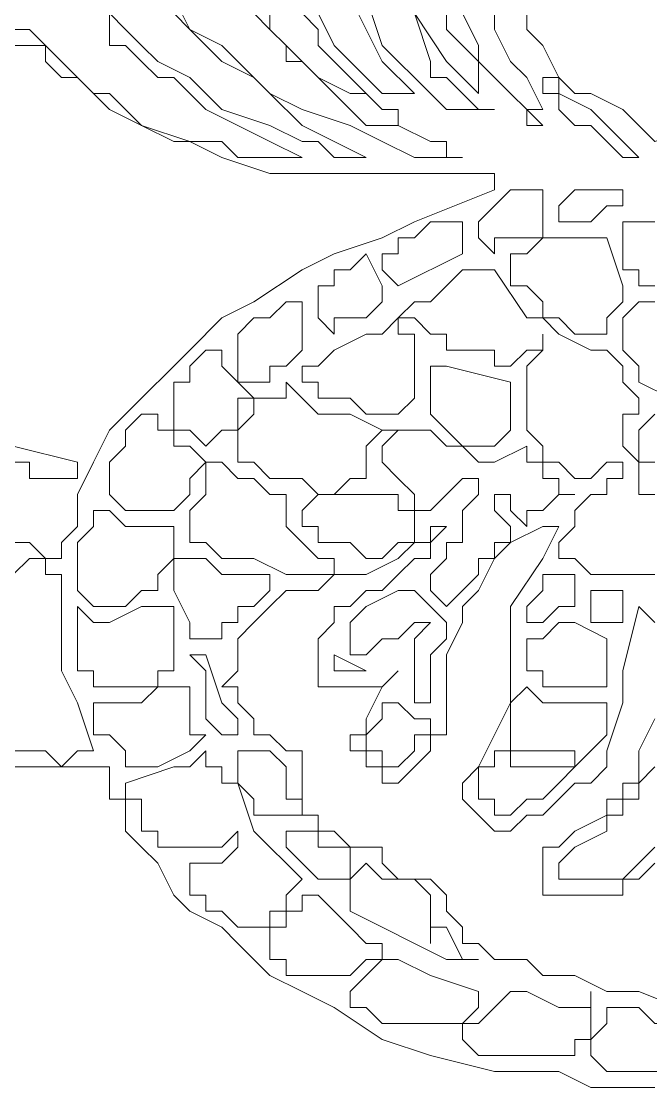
# Model space of a CAD drawing. Extents: x -66030 to 95157, y -13132 to 45879.
# Drawn here: x -15915.3 to -15762.1, y 14045.8 to 14305.6 of the extents above; entities that cross this region are included whole.
import ezdxf

# ---------------------------------------------------------------- set-up
doc = ezdxf.new("R2010")
doc.units = 0
doc.header["$LTSCALE"] = 100
doc.header["$MEASUREMENT"] = 0
doc.layers.get('0').update_dxf_attribs({"linetype": 'CONTINUOUS'})

msp = doc.modelspace()

# ---------------------------------------------------------------- linework, layer by layer
at = {"lineweight": 0}
for points in [[(-15893.84, 14307.54), (-15889.93, 14303.63), (-15886.03, 14299.72), (-15882.12, 14295.82), (-15874.31, 14291.91), (-15866.5, 14284.1), (-15854.78, 14280.19), (-15846.97, 14276.29), (-15843.06, 14276.29), (-15839.16, 14272.38), (-15835.25, 14272.38), (-15835.25, 14272.38), (-15831.34, 14272.38), (-15846.97, 14280.19), (-15854.78, 14288.01), (-15858.69, 14291.91), (-15866.5, 14295.82), (-15874.31, 14303.63), (-15878.22, 14311.44)], [(-15843.06, 14307.54), (-15839.16, 14299.72), (-15835.25, 14295.82), (-15831.34, 14291.91), (-15827.44, 14288.01), (-15823.53, 14288.01), (-15823.53, 14288.01), (-15823.53, 14288.01), (-15819.63, 14288.01), (-15819.63, 14288.01), (-15827.44, 14295.82), (-15831.34, 14303.63), (-15835.25, 14311.44)], [(-15819.63, 14307.54), (-15815.72, 14295.82), (-15815.72, 14295.82), (-15815.72, 14291.91), (-15811.81, 14291.91), (-15807.91, 14288.01), (-15804, 14284.1), (-15804, 14284.1), (-15800.1, 14284.1), (-15804, 14284.1), (-15807.91, 14284.1), (-15807.91, 14284.1), (-15811.81, 14284.1), (-15815.72, 14288.01), (-15815.72, 14288.01), (-15819.63, 14291.91), (-15823.53, 14295.82), (-15827.44, 14299.72), (-15831.34, 14311.44)], [(-15917.28, 14303.63), (-15913.37, 14303.63), (-15909.46, 14299.72), (-15905.56, 14295.82), (-15901.65, 14291.91), (-15897.75, 14288.01), (-15893.84, 14288.01), (-15889.93, 14284.1), (-15886.03, 14280.19), (-15878.22, 14276.29), (-15866.5, 14276.29), (-15862.59, 14272.38), (-15858.69, 14272.38), (-15850.87, 14272.38), (-15846.97, 14272.38), (-15854.78, 14276.29), (-15862.59, 14280.19), (-15870.4, 14284.1), (-15874.31, 14288.01), (-15878.22, 14291.91), (-15882.12, 14291.91), (-15886.03, 14295.82), (-15889.93, 14299.72), (-15893.84, 14299.72), (-15893.84, 14303.63), (-15893.84, 14307.54)], [(-15878.22, 14307.54), (-15874.31, 14303.63), (-15866.5, 14299.72), (-15862.59, 14295.82), (-15854.78, 14288.01), (-15846.97, 14284.1), (-15835.25, 14280.19), (-15827.44, 14276.29), (-15819.63, 14272.38), (-15811.81, 14272.38), (-15807.91, 14272.38), (-15811.81, 14272.38), (-15811.81, 14276.29), (-15815.72, 14276.29), (-15823.53, 14280.19), (-15831.34, 14280.19), (-15835.25, 14284.1), (-15839.16, 14288.01), (-15843.06, 14291.91), (-15846.97, 14295.82), (-15850.87, 14299.72), (-15854.78, 14303.63), (-15858.69, 14307.54)], [(-15854.78, 14307.54), (-15854.78, 14303.63), (-15854.78, 14303.63), (-15850.87, 14299.72), (-15850.87, 14295.82), (-15846.97, 14295.82), (-15843.06, 14291.91), (-15835.25, 14288.01), (-15831.34, 14288.01), (-15827.44, 14284.1), (-15823.53, 14284.1), (-15823.53, 14280.19), (-15823.53, 14284.1), (-15827.44, 14284.1), (-15831.34, 14288.01), (-15835.25, 14291.91), (-15839.16, 14295.82), (-15843.06, 14299.72), (-15843.06, 14303.63), (-15846.97, 14307.54)], [(-15819.63, 14307.54), (-15811.81, 14295.82), (-15807.91, 14291.91), (-15807.91, 14291.91), (-15804, 14288.01), (-15804, 14288.01), (-15804, 14291.91), (-15804, 14295.82), (-15807.91, 14299.72), (-15811.81, 14303.63), (-15811.81, 14307.54)], [(-15807.91, 14307.54), (-15804, 14299.72), (-15804, 14295.82), (-15800.1, 14291.91), (-15800.1, 14291.91), (-15796.19, 14288.01), (-15792.28, 14284.1), (-15788.38, 14284.1), (-15792.28, 14291.91), (-15796.19, 14295.82), (-15800.1, 14303.63), (-15800.1, 14307.54)], [(-15792.28, 14307.54), (-15792.28, 14303.63), (-15788.38, 14299.72), (-15784.47, 14291.91), (-15780.57, 14288.01), (-15776.66, 14288.01), (-15768.85, 14284.1), (-15761.04, 14276.29), (-15749.32, 14280.19), (-15733.69, 14284.1), (-15721.98, 14284.1), (-15706.35, 14288.01), (-15702.45, 14291.91), (-15694.64, 14291.91), (-15690.73, 14295.82), (-15682.92, 14299.72), (-15679.01, 14303.63), (-15675.11, 14307.54)], [(-15917.28, 14178.64), (-15913.37, 14178.64), (-15913.37, 14178.64), (-15909.46, 14174.73), (-15909.46, 14174.73), (-15905.56, 14174.73), (-15905.56, 14174.73), (-15905.56, 14174.73), (-15905.56, 14174.73), (-15905.56, 14178.64), (-15901.65, 14182.54), (-15901.65, 14190.36), (-15897.75, 14198.17), (-15893.84, 14205.98), (-15889.93, 14209.89), (-15886.03, 14213.79), (-15878.22, 14221.6), (-15874.31, 14225.51), (-15866.5, 14233.32), (-15858.69, 14237.23), (-15846.97, 14245.04), (-15839.16, 14248.95), (-15827.44, 14252.85), (-15819.63, 14256.76), (-15800.1, 14264.57), (-15800.1, 14268.48), (-15800.1, 14268.48), (-15800.1, 14268.48), (-15807.91, 14268.48), (-15815.72, 14268.48), (-15835.25, 14268.48), (-15846.97, 14268.48), (-15854.78, 14268.48), (-15866.5, 14272.38), (-15874.31, 14276.29), (-15886.03, 14280.19), (-15893.84, 14284.1), (-15897.75, 14288.01), (-15901.65, 14291.91), (-15905.56, 14291.91), (-15909.46, 14295.82), (-15909.46, 14299.72), (-15913.37, 14299.72), (-15917.28, 14299.72)], [(-15761.04, 14241.13), (-15764.94, 14241.13), (-15764.94, 14245.04), (-15768.85, 14245.04), (-15768.85, 14248.95), (-15768.85, 14252.85), (-15768.85, 14256.76), (-15768.85, 14256.76), (-15768.85, 14256.76), (-15764.94, 14256.76), (-15764.94, 14256.76), (-15764.94, 14256.76), (-15761.04, 14256.76)], [(-15761.04, 14170.83), (-15764.94, 14170.83), (-15764.94, 14170.83), (-15768.85, 14170.83), (-15776.66, 14170.83), (-15776.66, 14170.83), (-15780.57, 14174.73), (-15784.47, 14174.73), (-15784.47, 14178.64), (-15780.57, 14182.54), (-15780.57, 14186.45), (-15776.66, 14190.36), (-15772.75, 14190.36), (-15772.75, 14194.26), (-15768.85, 14194.26), (-15768.85, 14198.17), (-15768.85, 14198.17), (-15772.75, 14198.17), (-15776.66, 14194.26), (-15780.57, 14194.26), (-15780.57, 14194.26), (-15784.47, 14198.17), (-15788.38, 14198.17), (-15788.38, 14202.07), (-15792.28, 14205.98), (-15792.28, 14205.98), (-15792.28, 14209.89), (-15792.28, 14213.79), (-15792.28, 14213.79), (-15792.28, 14217.7), (-15792.28, 14221.6), (-15788.38, 14225.51), (-15788.38, 14225.51), (-15788.38, 14229.42), (-15788.38, 14225.51), (-15792.28, 14225.51), (-15792.28, 14225.51), (-15792.28, 14225.51), (-15796.19, 14221.6), (-15800.1, 14221.6), (-15800.1, 14225.51), (-15804, 14225.51), (-15811.81, 14225.51), (-15811.81, 14229.42), (-15815.72, 14229.42), (-15819.63, 14233.32), (-15823.53, 14233.32), (-15819.63, 14237.23), (-15819.63, 14237.23), (-15815.72, 14237.23), (-15811.81, 14241.13), (-15807.91, 14245.04), (-15804, 14245.04), (-15804, 14245.04), (-15800.1, 14245.04), (-15792.28, 14233.32), (-15792.28, 14233.32), (-15788.38, 14233.32), (-15784.47, 14229.42), (-15776.66, 14225.51), (-15776.66, 14225.51), (-15772.75, 14225.51), (-15768.85, 14221.6), (-15768.85, 14217.7), (-15768.85, 14217.7), (-15764.94, 14213.79), (-15764.94, 14209.89), (-15768.85, 14209.89), (-15768.85, 14205.98), (-15768.85, 14202.07), (-15764.94, 14198.17), (-15764.94, 14190.36), (-15761.04, 14190.36)], [(-15757.13, 14213.79), (-15764.94, 14217.7), (-15764.94, 14217.7), (-15764.94, 14221.6), (-15768.85, 14225.51), (-15768.85, 14225.51), (-15768.85, 14229.42), (-15768.85, 14233.32), (-15764.94, 14237.23), (-15764.94, 14237.23), (-15764.94, 14237.23), (-15761.04, 14237.23)], [(-15761.04, 14198.17), (-15764.94, 14198.17), (-15764.94, 14202.07), (-15764.94, 14205.98), (-15761.04, 14209.89)], [(-15917.28, 14202.07), (-15901.65, 14198.17), (-15901.65, 14194.26), (-15901.65, 14194.26), (-15901.65, 14194.26), (-15905.56, 14194.26), (-15913.37, 14194.26), (-15913.37, 14198.17), (-15917.28, 14198.17)], [(-15745.41, 14061.46), (-15764.94, 14069.27), (-15772.75, 14069.27), (-15780.57, 14073.18), (-15788.38, 14073.18), (-15792.28, 14077.08), (-15796.19, 14077.08), (-15800.1, 14077.08), (-15804, 14080.99), (-15807.91, 14080.99), (-15807.91, 14084.9), (-15811.81, 14088.8), (-15811.81, 14092.71), (-15815.72, 14096.61), (-15815.72, 14096.61), (-15819.63, 14096.61), (-15823.53, 14096.61), (-15827.44, 14100.52), (-15827.44, 14100.52), (-15827.44, 14100.52), (-15827.44, 14104.43), (-15835.25, 14104.43), (-15839.16, 14108.33), (-15843.06, 14108.33), (-15843.06, 14112.24), (-15846.97, 14112.24), (-15846.97, 14116.14), (-15846.97, 14123.96), (-15846.97, 14123.96), (-15846.97, 14127.86), (-15850.87, 14127.86), (-15850.87, 14127.86), (-15854.78, 14131.77), (-15858.69, 14131.77), (-15858.69, 14135.67), (-15862.59, 14139.58), (-15862.59, 14143.49), (-15866.5, 14143.49), (-15862.59, 14147.39), (-15862.59, 14151.3), (-15862.59, 14155.2), (-15858.69, 14159.11), (-15854.78, 14163.01), (-15854.78, 14163.01), (-15850.87, 14166.92), (-15843.06, 14166.92), (-15839.16, 14170.83), (-15831.34, 14170.83), (-15823.53, 14174.73), (-15823.53, 14174.73), (-15819.63, 14178.64), (-15815.72, 14178.64), (-15815.72, 14182.54), (-15811.81, 14182.54), (-15815.72, 14178.64), (-15815.72, 14178.64), (-15815.72, 14174.73), (-15819.63, 14174.73), (-15823.53, 14170.83), (-15827.44, 14166.92), (-15831.34, 14166.92), (-15835.25, 14163.01), (-15839.16, 14163.01), (-15839.16, 14159.11), (-15839.16, 14159.11), (-15843.06, 14155.2), (-15843.06, 14151.3), (-15843.06, 14151.3), (-15843.06, 14147.39), (-15843.06, 14147.39), (-15843.06, 14143.49), (-15843.06, 14143.49), (-15839.16, 14143.49), (-15835.25, 14143.49), (-15831.34, 14143.49), (-15827.44, 14143.49), (-15823.53, 14147.39), (-15823.53, 14147.39), (-15823.53, 14147.39), (-15823.53, 14147.39), (-15827.44, 14143.49), (-15831.34, 14135.67), (-15831.34, 14131.77), (-15835.25, 14131.77), (-15835.25, 14127.86), (-15831.34, 14127.86), (-15831.34, 14123.96), (-15831.34, 14123.96), (-15827.44, 14123.96), (-15827.44, 14120.05), (-15827.44, 14120.05), (-15827.44, 14120.05), (-15823.53, 14120.05), (-15819.63, 14123.96), (-15815.72, 14127.86), (-15815.72, 14131.77), (-15811.81, 14131.77), (-15811.81, 14135.67), (-15811.81, 14139.58), (-15811.81, 14143.49), (-15811.81, 14147.39), (-15811.81, 14151.3), (-15807.91, 14159.11), (-15807.91, 14163.01), (-15804, 14166.92), (-15800.1, 14174.73), (-15796.19, 14178.64), (-15788.38, 14182.54), (-15784.47, 14182.54), (-15784.47, 14182.54), (-15788.38, 14174.73), (-15796.19, 14163.01), (-15796.19, 14143.49), (-15796.19, 14139.58), (-15796.19, 14139.58), (-15800.1, 14131.77), (-15804, 14123.96), (-15807.91, 14120.05), (-15807.91, 14120.05), (-15807.91, 14116.14), (-15807.91, 14116.14), (-15804, 14112.24), (-15804, 14112.24), (-15800.1, 14108.33), (-15796.19, 14108.33), (-15792.28, 14112.24), (-15788.38, 14112.24), (-15784.47, 14116.14), (-15780.57, 14120.05), (-15776.66, 14120.05), (-15772.75, 14123.96), (-15772.75, 14127.86), (-15768.85, 14139.58), (-15768.85, 14147.39), (-15764.94, 14163.01), (-15764.94, 14163.01), (-15764.94, 14163.01), (-15761.04, 14159.11)], [(-15921.18, 14127.86), (-15913.37, 14127.86), (-15913.37, 14127.86), (-15909.46, 14127.86), (-15905.56, 14123.96), (-15905.56, 14123.96), (-15901.65, 14127.86), (-15901.65, 14127.86), (-15897.75, 14127.86), (-15901.65, 14139.58), (-15905.56, 14147.39), (-15905.56, 14159.11), (-15905.56, 14170.83), (-15909.46, 14170.83), (-15909.46, 14174.73), (-15913.37, 14174.73), (-15913.37, 14174.73), (-15917.28, 14170.83)], [(-15761.04, 14135.67), (-15764.94, 14127.86), (-15764.94, 14123.96), (-15764.94, 14120.05), (-15768.85, 14120.05), (-15768.85, 14116.14), (-15772.75, 14116.14), (-15772.75, 14112.24), (-15780.57, 14108.33), (-15784.47, 14104.43), (-15788.38, 14104.43), (-15788.38, 14100.52), (-15788.38, 14096.61), (-15788.38, 14096.61), (-15788.38, 14092.71), (-15788.38, 14092.71), (-15784.47, 14092.71), (-15784.47, 14092.71), (-15780.57, 14092.71), (-15776.66, 14092.71), (-15772.75, 14092.71), (-15768.85, 14092.71), (-15768.85, 14096.61), (-15764.94, 14096.61), (-15761.04, 14100.52)], [(-15761.04, 14045.84), (-15768.85, 14045.84), (-15776.66, 14045.84), (-15784.47, 14049.74), (-15792.28, 14049.74), (-15800.1, 14049.74), (-15815.72, 14053.65), (-15827.44, 14057.55), (-15839.16, 14065.37), (-15846.97, 14069.27), (-15854.78, 14073.18), (-15858.69, 14077.08), (-15862.59, 14080.99), (-15866.5, 14084.9), (-15874.31, 14088.8), (-15878.22, 14092.71), (-15882.12, 14100.52), (-15886.03, 14104.43), (-15889.93, 14108.33), (-15889.93, 14116.14), (-15893.84, 14116.14), (-15893.84, 14120.05), (-15893.84, 14123.96), (-15897.75, 14123.96), (-15897.75, 14123.96), (-15901.65, 14123.96), (-15905.56, 14123.96), (-15913.37, 14123.96), (-15921.18, 14123.96)], [(-15761.04, 14104.43), (-15764.94, 14100.52), (-15764.94, 14100.52), (-15768.85, 14096.61), (-15772.75, 14096.61), (-15776.66, 14096.61), (-15780.57, 14096.61), (-15784.47, 14096.61), (-15784.47, 14100.52), (-15784.47, 14100.52), (-15780.57, 14104.43), (-15780.57, 14104.43), (-15772.75, 14108.33), (-15772.75, 14112.24), (-15768.85, 14112.24), (-15768.85, 14116.14), (-15764.94, 14116.14), (-15764.94, 14120.05), (-15761.04, 14123.96)]]:
    msp.add_lwpolyline(points, dxfattribs=at)
for points in [[(-15764.94, 14272.38), (-15764.94, 14272.38), (-15768.85, 14272.38), (-15772.75, 14276.29), (-15772.75, 14276.29), (-15776.66, 14280.19), (-15776.66, 14280.19), (-15780.57, 14280.19), (-15784.47, 14284.1), (-15784.47, 14288.01), (-15788.38, 14288.01), (-15788.38, 14291.91), (-15788.38, 14291.91), (-15784.47, 14291.91), (-15784.47, 14288.01), (-15776.66, 14284.1), (-15772.75, 14280.19), (-15768.85, 14276.29), (-15764.94, 14272.38)], [(-15788.38, 14280.19), (-15792.28, 14280.19), (-15792.28, 14280.19), (-15792.28, 14284.1), (-15788.38, 14280.19)], [(-15792.28, 14252.85), (-15792.28, 14252.85), (-15796.19, 14252.85), (-15800.1, 14252.85), (-15800.1, 14248.95), (-15800.1, 14248.95), (-15804, 14252.85), (-15804, 14252.85), (-15804, 14256.76), (-15804, 14256.76), (-15804, 14256.76), (-15800.1, 14260.66), (-15800.1, 14260.66), (-15796.19, 14264.57), (-15788.38, 14264.57), (-15788.38, 14260.66), (-15788.38, 14256.76), (-15788.38, 14256.76), (-15788.38, 14252.85), (-15788.38, 14252.85), (-15792.28, 14252.85)], [(-15768.85, 14260.66), (-15768.85, 14260.66), (-15772.75, 14260.66), (-15776.66, 14256.76), (-15776.66, 14256.76), (-15780.57, 14256.76), (-15780.57, 14256.76), (-15784.47, 14256.76), (-15784.47, 14260.66), (-15784.47, 14260.66), (-15780.57, 14264.57), (-15780.57, 14264.57), (-15776.66, 14264.57), (-15772.75, 14264.57), (-15768.85, 14264.57), (-15768.85, 14260.66), (-15768.85, 14260.66)], [(-15807.91, 14248.95), (-15823.53, 14241.13), (-15823.53, 14241.13), (-15823.53, 14241.13), (-15823.53, 14241.13), (-15823.53, 14241.13), (-15827.44, 14245.04), (-15827.44, 14245.04), (-15827.44, 14248.95), (-15823.53, 14248.95), (-15823.53, 14252.85), (-15819.63, 14252.85), (-15815.72, 14256.76), (-15811.81, 14256.76), (-15807.91, 14256.76), (-15807.91, 14256.76), (-15807.91, 14256.76), (-15807.91, 14252.85), (-15807.91, 14248.95), (-15807.91, 14248.95), (-15807.91, 14248.95)], [(-15768.85, 14241.13), (-15768.85, 14241.13), (-15768.85, 14241.13), (-15768.85, 14237.23), (-15768.85, 14237.23), (-15772.75, 14233.32), (-15772.75, 14233.32), (-15772.75, 14229.42), (-15776.66, 14229.42), (-15780.57, 14229.42), (-15784.47, 14233.32), (-15788.38, 14233.32), (-15788.38, 14237.23), (-15792.28, 14241.13), (-15796.19, 14241.13), (-15796.19, 14245.04), (-15796.19, 14248.95), (-15796.19, 14248.95), (-15792.28, 14248.95), (-15792.28, 14248.95), (-15788.38, 14252.85), (-15784.47, 14252.85), (-15784.47, 14252.85), (-15780.57, 14252.85), (-15780.57, 14252.85), (-15776.66, 14252.85), (-15772.75, 14252.85), (-15768.85, 14241.13)], [(-15827.44, 14237.23), (-15831.34, 14233.32), (-15835.25, 14233.32), (-15839.16, 14233.32), (-15839.16, 14229.42), (-15843.06, 14233.32), (-15843.06, 14233.32), (-15843.06, 14233.32), (-15843.06, 14233.32), (-15843.06, 14237.23), (-15843.06, 14237.23), (-15843.06, 14241.13), (-15839.16, 14241.13), (-15839.16, 14245.04), (-15835.25, 14245.04), (-15831.34, 14248.95), (-15827.44, 14241.13), (-15827.44, 14241.13), (-15827.44, 14237.23)], [(-15846.97, 14229.42), (-15846.97, 14225.51), (-15846.97, 14225.51), (-15846.97, 14225.51), (-15846.97, 14225.51), (-15850.87, 14221.6), (-15854.78, 14221.6), (-15854.78, 14217.7), (-15854.78, 14217.7), (-15858.69, 14217.7), (-15858.69, 14217.7), (-15862.59, 14217.7), (-15862.59, 14221.6), (-15862.59, 14221.6), (-15862.59, 14225.51), (-15862.59, 14229.42), (-15862.59, 14229.42), (-15862.59, 14229.42), (-15858.69, 14233.32), (-15858.69, 14233.32), (-15854.78, 14233.32), (-15854.78, 14233.32), (-15850.87, 14237.23), (-15850.87, 14237.23), (-15846.97, 14237.23), (-15846.97, 14229.42)], [(-15819.63, 14225.51), (-15819.63, 14225.51), (-15819.63, 14221.6), (-15819.63, 14217.7), (-15819.63, 14213.79), (-15819.63, 14213.79), (-15823.53, 14209.89), (-15827.44, 14209.89), (-15831.34, 14209.89), (-15835.25, 14213.79), (-15839.16, 14213.79), (-15843.06, 14213.79), (-15843.06, 14217.7), (-15846.97, 14217.7), (-15846.97, 14221.6), (-15843.06, 14221.6), (-15839.16, 14225.51), (-15839.16, 14225.51), (-15831.34, 14229.42), (-15827.44, 14229.42), (-15823.53, 14233.32), (-15823.53, 14233.32), (-15823.53, 14233.32), (-15823.53, 14229.42), (-15819.63, 14229.42), (-15819.63, 14225.51), (-15819.63, 14225.51)], [(-15862.59, 14217.7), (-15858.69, 14213.79), (-15862.59, 14213.79), (-15862.59, 14209.89), (-15862.59, 14205.98), (-15866.5, 14205.98), (-15866.5, 14205.98), (-15870.4, 14202.07), (-15870.4, 14202.07), (-15874.31, 14205.98), (-15878.22, 14205.98), (-15878.22, 14205.98), (-15878.22, 14209.89), (-15878.22, 14209.89), (-15878.22, 14209.89), (-15878.22, 14213.79), (-15878.22, 14213.79), (-15878.22, 14217.7), (-15874.31, 14217.7), (-15874.31, 14221.6), (-15874.31, 14221.6), (-15870.4, 14225.51), (-15866.5, 14225.51), (-15866.5, 14225.51), (-15866.5, 14221.6), (-15866.5, 14221.6), (-15862.59, 14217.7)], [(-15796.19, 14217.7), (-15796.19, 14217.7), (-15796.19, 14213.79), (-15796.19, 14209.89), (-15796.19, 14205.98), (-15796.19, 14205.98), (-15800.1, 14202.07), (-15804, 14202.07), (-15807.91, 14202.07), (-15811.81, 14205.98), (-15811.81, 14205.98), (-15815.72, 14209.89), (-15815.72, 14209.89), (-15815.72, 14213.79), (-15815.72, 14213.79), (-15815.72, 14217.7), (-15815.72, 14217.7), (-15815.72, 14221.6), (-15811.81, 14221.6), (-15796.19, 14217.7)], [(-15815.72, 14205.98), (-15815.72, 14205.98), (-15811.81, 14202.07), (-15807.91, 14202.07), (-15807.91, 14202.07), (-15804, 14198.17), (-15800.1, 14198.17), (-15792.28, 14202.07), (-15792.28, 14198.17), (-15788.38, 14198.17), (-15788.38, 14194.26), (-15784.47, 14194.26), (-15784.47, 14190.36), (-15780.57, 14190.36), (-15784.47, 14190.36), (-15788.38, 14186.45), (-15792.28, 14186.45), (-15792.28, 14182.54), (-15792.28, 14182.54), (-15796.19, 14186.45), (-15796.19, 14186.45), (-15796.19, 14190.36), (-15800.1, 14190.36), (-15800.1, 14190.36), (-15800.1, 14190.36), (-15800.1, 14190.36), (-15800.1, 14190.36), (-15800.1, 14186.45), (-15796.19, 14182.54), (-15796.19, 14182.54), (-15796.19, 14178.64), (-15796.19, 14178.64), (-15800.1, 14178.64), (-15800.1, 14174.73), (-15804, 14174.73), (-15804, 14170.83), (-15807.91, 14166.92), (-15807.91, 14166.92), (-15811.81, 14163.01), (-15811.81, 14163.01), (-15815.72, 14166.92), (-15815.72, 14166.92), (-15815.72, 14170.83), (-15815.72, 14170.83), (-15815.72, 14170.83), (-15811.81, 14174.73), (-15811.81, 14178.64), (-15807.91, 14178.64), (-15807.91, 14182.54), (-15807.91, 14182.54), (-15807.91, 14186.45), (-15807.91, 14186.45), (-15804, 14190.36), (-15804, 14190.36), (-15804, 14194.26), (-15804, 14194.26), (-15807.91, 14194.26), (-15807.91, 14194.26), (-15807.91, 14194.26), (-15811.81, 14190.36), (-15811.81, 14190.36), (-15815.72, 14186.45), (-15815.72, 14186.45), (-15815.72, 14186.45), (-15819.63, 14186.45), (-15819.63, 14190.36), (-15819.63, 14190.36), (-15823.53, 14194.26), (-15823.53, 14194.26), (-15827.44, 14198.17), (-15827.44, 14198.17), (-15827.44, 14202.07), (-15827.44, 14202.07), (-15823.53, 14205.98), (-15823.53, 14205.98), (-15823.53, 14205.98), (-15827.44, 14205.98), (-15827.44, 14205.98), (-15827.44, 14205.98), (-15827.44, 14205.98), (-15831.34, 14202.07), (-15831.34, 14202.07), (-15831.34, 14198.17), (-15831.34, 14198.17), (-15831.34, 14194.26), (-15831.34, 14194.26), (-15831.34, 14194.26), (-15835.25, 14194.26), (-15839.16, 14190.36), (-15843.06, 14190.36), (-15846.97, 14194.26), (-15850.87, 14194.26), (-15854.78, 14194.26), (-15858.69, 14198.17), (-15862.59, 14198.17), (-15862.59, 14202.07), (-15862.59, 14205.98), (-15858.69, 14209.89), (-15858.69, 14209.89), (-15858.69, 14213.79), (-15854.78, 14213.79), (-15850.87, 14213.79), (-15850.87, 14217.7), (-15846.97, 14213.79), (-15843.06, 14209.89), (-15839.16, 14209.89), (-15835.25, 14209.89), (-15827.44, 14205.98), (-15815.72, 14205.98)], [(-15878.22, 14202.07), (-15878.22, 14202.07), (-15878.22, 14202.07), (-15874.31, 14202.07), (-15870.4, 14198.17), (-15870.4, 14198.17), (-15870.4, 14198.17), (-15874.31, 14194.26), (-15874.31, 14194.26), (-15874.31, 14190.36), (-15878.22, 14186.45), (-15878.22, 14186.45), (-15878.22, 14186.45), (-15882.12, 14186.45), (-15886.03, 14186.45), (-15889.93, 14186.45), (-15889.93, 14186.45), (-15889.93, 14186.45), (-15893.84, 14190.36), (-15893.84, 14190.36), (-15893.84, 14194.26), (-15893.84, 14198.17), (-15893.84, 14198.17), (-15889.93, 14202.07), (-15889.93, 14205.98), (-15889.93, 14205.98), (-15886.03, 14209.89), (-15882.12, 14209.89), (-15882.12, 14209.89), (-15882.12, 14209.89), (-15882.12, 14205.98), (-15882.12, 14205.98), (-15878.22, 14205.98), (-15878.22, 14202.07)], [(-15850.87, 14190.36), (-15850.87, 14186.45), (-15850.87, 14186.45), (-15850.87, 14182.54), (-15846.97, 14178.64), (-15846.97, 14178.64), (-15843.06, 14174.73), (-15839.16, 14174.73), (-15839.16, 14174.73), (-15839.16, 14174.73), (-15839.16, 14170.83), (-15843.06, 14170.83), (-15846.97, 14170.83), (-15846.97, 14170.83), (-15850.87, 14170.83), (-15858.69, 14174.73), (-15858.69, 14174.73), (-15862.59, 14174.73), (-15866.5, 14174.73), (-15870.4, 14178.64), (-15874.31, 14178.64), (-15874.31, 14182.54), (-15874.31, 14186.45), (-15870.4, 14190.36), (-15870.4, 14194.26), (-15870.4, 14198.17), (-15866.5, 14198.17), (-15862.59, 14194.26), (-15858.69, 14194.26), (-15854.78, 14190.36), (-15850.87, 14190.36)], [(-15819.63, 14186.45), (-15819.63, 14182.54), (-15819.63, 14182.54), (-15819.63, 14178.64), (-15823.53, 14178.64), (-15827.44, 14174.73), (-15831.34, 14174.73), (-15835.25, 14178.64), (-15839.16, 14178.64), (-15843.06, 14178.64), (-15843.06, 14182.54), (-15846.97, 14182.54), (-15846.97, 14186.45), (-15846.97, 14186.45), (-15843.06, 14190.36), (-15839.16, 14190.36), (-15835.25, 14190.36), (-15835.25, 14190.36), (-15831.34, 14190.36), (-15831.34, 14190.36), (-15827.44, 14190.36), (-15827.44, 14190.36), (-15823.53, 14190.36), (-15823.53, 14186.45), (-15819.63, 14186.45), (-15819.63, 14186.45)], [(-15889.93, 14182.54), (-15889.93, 14182.54), (-15886.03, 14182.54), (-15882.12, 14182.54), (-15882.12, 14182.54), (-15878.22, 14182.54), (-15878.22, 14182.54), (-15878.22, 14178.64), (-15878.22, 14174.73), (-15882.12, 14170.83), (-15882.12, 14166.92), (-15882.12, 14166.92), (-15886.03, 14166.92), (-15886.03, 14166.92), (-15889.93, 14163.01), (-15893.84, 14163.01), (-15897.75, 14163.01), (-15901.65, 14166.92), (-15901.65, 14166.92), (-15901.65, 14170.83), (-15901.65, 14174.73), (-15901.65, 14178.64), (-15901.65, 14178.64), (-15897.75, 14182.54), (-15897.75, 14186.45), (-15893.84, 14186.45), (-15893.84, 14186.45), (-15893.84, 14186.45), (-15893.84, 14186.45), (-15889.93, 14182.54), (-15889.93, 14182.54), (-15889.93, 14182.54)], [(-15854.78, 14170.83), (-15854.78, 14166.92), (-15854.78, 14166.92), (-15858.69, 14163.01), (-15862.59, 14163.01), (-15862.59, 14159.11), (-15866.5, 14159.11), (-15866.5, 14155.2), (-15866.5, 14155.2), (-15870.4, 14155.2), (-15874.31, 14155.2), (-15874.31, 14159.11), (-15878.22, 14166.92), (-15878.22, 14170.83), (-15878.22, 14174.73), (-15874.31, 14174.73), (-15874.31, 14174.73), (-15870.4, 14174.73), (-15866.5, 14170.83), (-15866.5, 14170.83), (-15862.59, 14170.83), (-15858.69, 14170.83), (-15854.78, 14170.83), (-15854.78, 14170.83)], [(-15780.57, 14166.92), (-15780.57, 14163.01), (-15784.47, 14163.01), (-15788.38, 14159.11), (-15788.38, 14159.11), (-15792.28, 14159.11), (-15792.28, 14159.11), (-15792.28, 14163.01), (-15792.28, 14163.01), (-15788.38, 14166.92), (-15788.38, 14170.83), (-15788.38, 14170.83), (-15784.47, 14170.83), (-15784.47, 14170.83), (-15780.57, 14170.83), (-15780.57, 14166.92)], [(-15811.81, 14155.2), (-15815.72, 14151.3), (-15815.72, 14147.39), (-15815.72, 14143.49), (-15815.72, 14139.58), (-15815.72, 14139.58), (-15819.63, 14139.58), (-15819.63, 14139.58), (-15819.63, 14143.49), (-15819.63, 14143.49), (-15819.63, 14143.49), (-15819.63, 14147.39), (-15819.63, 14151.3), (-15819.63, 14151.3), (-15819.63, 14151.3), (-15819.63, 14155.2), (-15815.72, 14159.11), (-15819.63, 14159.11), (-15823.53, 14155.2), (-15827.44, 14155.2), (-15831.34, 14151.3), (-15831.34, 14151.3), (-15835.25, 14151.3), (-15835.25, 14155.2), (-15835.25, 14155.2), (-15835.25, 14155.2), (-15835.25, 14159.11), (-15835.25, 14159.11), (-15831.34, 14163.01), (-15831.34, 14163.01), (-15823.53, 14166.92), (-15819.63, 14166.92), (-15819.63, 14166.92), (-15815.72, 14163.01), (-15815.72, 14163.01), (-15811.81, 14159.11), (-15811.81, 14159.11), (-15811.81, 14159.11), (-15811.81, 14155.2)], [(-15768.85, 14166.92), (-15768.85, 14166.92), (-15768.85, 14163.01), (-15768.85, 14163.01), (-15768.85, 14159.11), (-15768.85, 14159.11), (-15772.75, 14159.11), (-15772.75, 14159.11), (-15776.66, 14159.11), (-15776.66, 14163.01), (-15776.66, 14163.01), (-15776.66, 14163.01), (-15776.66, 14166.92), (-15772.75, 14166.92), (-15772.75, 14166.92), (-15768.85, 14166.92)], [(-15878.22, 14159.11), (-15878.22, 14155.2), (-15878.22, 14155.2), (-15878.22, 14151.3), (-15878.22, 14151.3), (-15878.22, 14147.39), (-15882.12, 14147.39), (-15882.12, 14143.49), (-15886.03, 14143.49), (-15889.93, 14143.49), (-15889.93, 14143.49), (-15893.84, 14143.49), (-15897.75, 14143.49), (-15897.75, 14147.39), (-15901.65, 14147.39), (-15901.65, 14151.3), (-15901.65, 14151.3), (-15901.65, 14155.2), (-15901.65, 14159.11), (-15901.65, 14163.01), (-15901.65, 14163.01), (-15897.75, 14159.11), (-15893.84, 14159.11), (-15886.03, 14163.01), (-15882.12, 14163.01), (-15882.12, 14163.01), (-15882.12, 14163.01), (-15878.22, 14163.01), (-15878.22, 14163.01), (-15878.22, 14159.11)], [(-15772.75, 14155.2), (-15772.75, 14151.3), (-15772.75, 14147.39), (-15772.75, 14143.49), (-15772.75, 14143.49), (-15772.75, 14143.49), (-15780.57, 14143.49), (-15784.47, 14143.49), (-15788.38, 14143.49), (-15788.38, 14147.39), (-15792.28, 14147.39), (-15792.28, 14151.3), (-15792.28, 14151.3), (-15792.28, 14155.2), (-15788.38, 14155.2), (-15784.47, 14159.11), (-15780.57, 14159.11), (-15780.57, 14159.11), (-15772.75, 14155.2)], [(-15866.5, 14139.58), (-15862.59, 14135.67), (-15862.59, 14131.77), (-15862.59, 14131.77), (-15862.59, 14131.77), (-15866.5, 14131.77), (-15866.5, 14131.77), (-15866.5, 14131.77), (-15870.4, 14135.67), (-15870.4, 14139.58), (-15870.4, 14147.39), (-15874.31, 14151.3), (-15874.31, 14151.3), (-15874.31, 14151.3), (-15870.4, 14151.3), (-15870.4, 14151.3), (-15870.4, 14151.3), (-15866.5, 14139.58)], [(-15831.34, 14147.39), (-15831.34, 14147.39), (-15835.25, 14147.39), (-15835.25, 14147.39), (-15839.16, 14147.39), (-15839.16, 14147.39), (-15839.16, 14151.3), (-15839.16, 14151.3), (-15839.16, 14151.3), (-15839.16, 14151.3), (-15831.34, 14147.39)], [(-15870.4, 14131.77), (-15874.31, 14127.86), (-15882.12, 14123.96), (-15882.12, 14123.96), (-15886.03, 14123.96), (-15886.03, 14123.96), (-15889.93, 14123.96), (-15889.93, 14127.86), (-15889.93, 14127.86), (-15889.93, 14127.86), (-15889.93, 14127.86), (-15893.84, 14131.77), (-15897.75, 14131.77), (-15897.75, 14131.77), (-15897.75, 14135.67), (-15897.75, 14135.67), (-15897.75, 14139.58), (-15897.75, 14139.58), (-15897.75, 14139.58), (-15893.84, 14139.58), (-15893.84, 14139.58), (-15889.93, 14139.58), (-15886.03, 14139.58), (-15882.12, 14143.49), (-15878.22, 14143.49), (-15874.31, 14143.49), (-15874.31, 14143.49), (-15874.31, 14139.58), (-15874.31, 14139.58), (-15874.31, 14135.67), (-15874.31, 14131.77), (-15870.4, 14131.77)], [(-15772.75, 14139.58), (-15772.75, 14135.67), (-15772.75, 14135.67), (-15772.75, 14131.77), (-15772.75, 14131.77), (-15776.66, 14127.86), (-15776.66, 14127.86), (-15780.57, 14123.96), (-15784.47, 14120.05), (-15784.47, 14120.05), (-15788.38, 14116.14), (-15792.28, 14116.14), (-15796.19, 14112.24), (-15796.19, 14112.24), (-15800.1, 14112.24), (-15800.1, 14112.24), (-15800.1, 14116.14), (-15804, 14116.14), (-15804, 14116.14), (-15804, 14116.14), (-15804, 14120.05), (-15804, 14123.96), (-15800.1, 14123.96), (-15800.1, 14123.96), (-15800.1, 14127.86), (-15800.1, 14127.86), (-15796.19, 14127.86), (-15796.19, 14123.96), (-15792.28, 14123.96), (-15792.28, 14123.96), (-15788.38, 14123.96), (-15788.38, 14123.96), (-15784.47, 14123.96), (-15784.47, 14123.96), (-15780.57, 14123.96), (-15780.57, 14123.96), (-15780.57, 14123.96), (-15780.57, 14127.86), (-15784.47, 14127.86), (-15788.38, 14127.86), (-15792.28, 14127.86), (-15792.28, 14127.86), (-15796.19, 14127.86), (-15796.19, 14131.77), (-15796.19, 14131.77), (-15796.19, 14135.67), (-15796.19, 14135.67), (-15796.19, 14139.58), (-15792.28, 14143.49), (-15788.38, 14139.58), (-15784.47, 14139.58), (-15780.57, 14139.58), (-15776.66, 14139.58), (-15772.75, 14139.58)], [(-15815.72, 14131.77), (-15819.63, 14131.77), (-15819.63, 14131.77), (-15819.63, 14127.86), (-15823.53, 14123.96), (-15823.53, 14123.96), (-15827.44, 14123.96), (-15827.44, 14123.96), (-15827.44, 14127.86), (-15831.34, 14127.86), (-15831.34, 14127.86), (-15831.34, 14131.77), (-15827.44, 14135.67), (-15827.44, 14139.58), (-15823.53, 14139.58), (-15823.53, 14139.58), (-15823.53, 14139.58), (-15823.53, 14139.58), (-15819.63, 14135.67), (-15819.63, 14135.67), (-15815.72, 14135.67), (-15815.72, 14135.67), (-15815.72, 14135.67), (-15815.72, 14131.77)], [(-15858.69, 14108.33), (-15846.97, 14096.61), (-15850.87, 14092.71), (-15850.87, 14088.8), (-15854.78, 14088.8), (-15854.78, 14084.9), (-15854.78, 14084.9), (-15858.69, 14084.9), (-15862.59, 14084.9), (-15862.59, 14084.9), (-15866.5, 14088.8), (-15870.4, 14088.8), (-15870.4, 14092.71), (-15874.31, 14092.71), (-15874.31, 14096.61), (-15874.31, 14100.52), (-15874.31, 14100.52), (-15874.31, 14100.52), (-15870.4, 14100.52), (-15870.4, 14100.52), (-15866.5, 14100.52), (-15866.5, 14100.52), (-15866.5, 14100.52), (-15862.59, 14104.43), (-15862.59, 14104.43), (-15862.59, 14104.43), (-15862.59, 14104.43), (-15862.59, 14108.33), (-15862.59, 14108.33), (-15866.5, 14104.43), (-15866.5, 14104.43), (-15870.4, 14104.43), (-15870.4, 14104.43), (-15874.31, 14104.43), (-15878.22, 14104.43), (-15878.22, 14104.43), (-15882.12, 14104.43), (-15882.12, 14108.33), (-15882.12, 14108.33), (-15886.03, 14108.33), (-15886.03, 14116.14), (-15889.93, 14116.14), (-15889.93, 14116.14), (-15889.93, 14120.05), (-15889.93, 14120.05), (-15889.93, 14120.05), (-15878.22, 14123.96), (-15874.31, 14123.96), (-15874.31, 14123.96), (-15870.4, 14127.86), (-15870.4, 14123.96), (-15866.5, 14123.96), (-15866.5, 14120.05), (-15862.59, 14120.05), (-15858.69, 14108.33)], [(-15850.87, 14123.96), (-15850.87, 14123.96), (-15850.87, 14120.05), (-15850.87, 14116.14), (-15846.97, 14116.14), (-15846.97, 14112.24), (-15846.97, 14112.24), (-15850.87, 14112.24), (-15854.78, 14112.24), (-15854.78, 14112.24), (-15858.69, 14112.24), (-15858.69, 14116.14), (-15862.59, 14120.05), (-15862.59, 14123.96), (-15862.59, 14123.96), (-15862.59, 14127.86), (-15862.59, 14127.86), (-15862.59, 14127.86), (-15858.69, 14127.86), (-15858.69, 14127.86), (-15854.78, 14127.86), (-15854.78, 14127.86), (-15850.87, 14123.96)], [(-15835.25, 14104.43), (-15835.25, 14100.52), (-15835.25, 14100.52), (-15835.25, 14096.61), (-15835.25, 14096.61), (-15839.16, 14096.61), (-15839.16, 14096.61), (-15843.06, 14096.61), (-15846.97, 14100.52), (-15846.97, 14100.52), (-15850.87, 14104.43), (-15850.87, 14108.33), (-15846.97, 14108.33), (-15846.97, 14108.33), (-15843.06, 14108.33), (-15843.06, 14108.33), (-15843.06, 14104.43), (-15839.16, 14104.43), (-15839.16, 14104.43), (-15835.25, 14104.43)], [(-15827.44, 14096.61), (-15823.53, 14096.61), (-15819.63, 14096.61), (-15819.63, 14096.61), (-15815.72, 14092.71), (-15815.72, 14092.71), (-15815.72, 14092.71), (-15815.72, 14088.8), (-15815.72, 14084.9), (-15815.72, 14084.9), (-15815.72, 14080.99), (-15815.72, 14084.9), (-15815.72, 14084.9), (-15815.72, 14084.9), (-15811.81, 14084.9), (-15811.81, 14084.9), (-15811.81, 14084.9), (-15807.91, 14077.08), (-15807.91, 14077.08), (-15804, 14077.08), (-15804, 14077.08), (-15807.91, 14077.08), (-15811.81, 14077.08), (-15819.63, 14080.99), (-15827.44, 14084.9), (-15835.25, 14088.8), (-15835.25, 14092.71), (-15835.25, 14096.61), (-15831.34, 14100.52), (-15831.34, 14100.52), (-15831.34, 14100.52), (-15831.34, 14100.52), (-15831.34, 14100.52), (-15827.44, 14096.61), (-15827.44, 14096.61), (-15827.44, 14096.61)], [(-15827.44, 14080.99), (-15827.44, 14080.99), (-15827.44, 14077.08), (-15831.34, 14077.08), (-15831.34, 14077.08), (-15835.25, 14073.18), (-15839.16, 14073.18), (-15839.16, 14073.18), (-15843.06, 14073.18), (-15846.97, 14073.18), (-15846.97, 14073.18), (-15850.87, 14073.18), (-15850.87, 14077.08), (-15854.78, 14077.08), (-15854.78, 14080.99), (-15854.78, 14080.99), (-15854.78, 14080.99), (-15854.78, 14080.99), (-15854.78, 14084.9), (-15850.87, 14084.9), (-15850.87, 14084.9), (-15850.87, 14084.9), (-15850.87, 14088.8), (-15846.97, 14088.8), (-15846.97, 14092.71), (-15846.97, 14092.71), (-15843.06, 14092.71), (-15843.06, 14092.71), (-15839.16, 14088.8), (-15839.16, 14088.8), (-15835.25, 14084.9), (-15831.34, 14080.99), (-15827.44, 14080.99)], [(-15804, 14069.27), (-15804, 14069.27), (-15804, 14065.37), (-15804, 14065.37), (-15807.91, 14061.46), (-15807.91, 14061.46), (-15811.81, 14061.46), (-15815.72, 14061.46), (-15819.63, 14061.46), (-15823.53, 14061.46), (-15827.44, 14061.46), (-15831.34, 14065.37), (-15835.25, 14065.37), (-15835.25, 14069.27), (-15831.34, 14073.18), (-15827.44, 14077.08), (-15823.53, 14077.08), (-15815.72, 14073.18), (-15804, 14069.27)], [(-15776.66, 14069.27), (-15776.66, 14065.37), (-15776.66, 14057.55), (-15780.57, 14057.55), (-15780.57, 14053.65), (-15784.47, 14053.65), (-15784.47, 14053.65), (-15788.38, 14053.65), (-15792.28, 14053.65), (-15796.19, 14053.65), (-15804, 14053.65), (-15807.91, 14057.55), (-15807.91, 14057.55), (-15807.91, 14061.46), (-15804, 14061.46), (-15800.1, 14065.37), (-15796.19, 14069.27), (-15792.28, 14069.27), (-15784.47, 14065.37), (-15784.47, 14065.37), (-15780.57, 14065.37), (-15776.66, 14065.37), (-15776.66, 14069.27)], [(-15749.32, 14057.55), (-15749.32, 14057.55), (-15749.32, 14053.65), (-15749.32, 14053.65), (-15753.22, 14053.65), (-15753.22, 14049.74), (-15757.13, 14049.74), (-15764.94, 14049.74), (-15768.85, 14049.74), (-15772.75, 14049.74), (-15776.66, 14053.65), (-15776.66, 14053.65), (-15776.66, 14053.65), (-15776.66, 14057.55), (-15772.75, 14061.46), (-15772.75, 14065.37), (-15772.75, 14065.37), (-15768.85, 14065.37), (-15764.94, 14065.37), (-15761.04, 14061.46), (-15757.13, 14061.46), (-15753.22, 14061.46), (-15749.32, 14061.46), (-15749.32, 14057.55)]]:
    msp.add_lwpolyline(points, close=True, dxfattribs=at)

doc.saveas('drawing.dxf')
